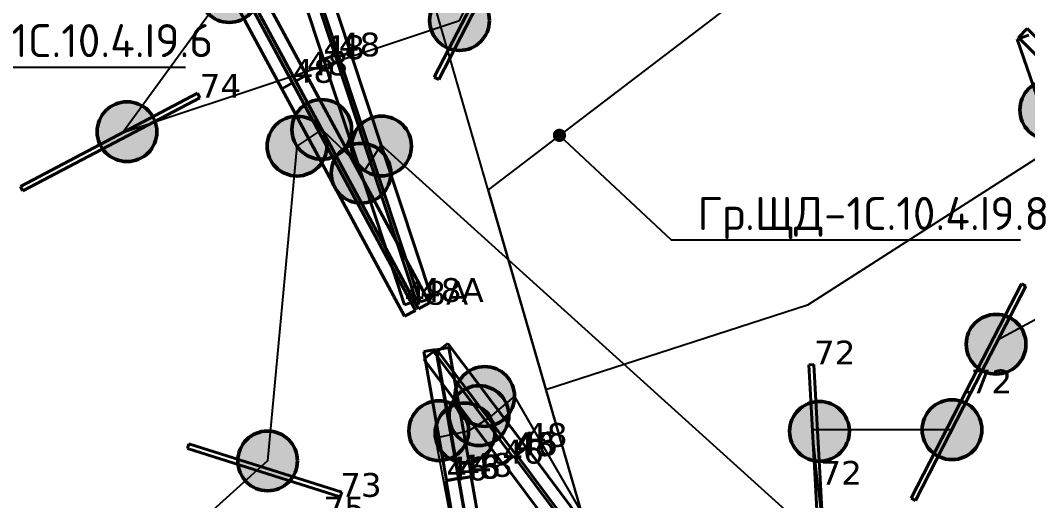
# Model space of a CAD drawing. Header units: millimetres. Extents: x -243740 to 150609, y -473655 to -165121.
# Drawn here: x 13362 to 20998, y -326761 to -323122 of the extents above; entities that cross this region are included whole.
import ezdxf
from ezdxf import colors
from ezdxf.entities.mleader import LeaderData, LeaderLine
from ezdxf.math import Vec2, Vec3

# ---------------------------------------------------------------- set-up
doc = ezdxf.new("R2010")
doc.units = ezdxf.units.MM
for name, color, linetype in [('_HMI', 6, 'Continuous'), ('_Гр.ЩД-1C.10.4.I9.5', 6, 'Continuous'), ('_Гр.ЩД-1C.10.4.I9.6', 6, 'Continuous'), ('_Гр.ЩД-1C.10.4.I9.7', 6, 'Continuous'), ('_Гр.ЩД-1C.10.4.I9.8', 6, 'Continuous')]:
    doc.layers.add(name, color=color, linetype=linetype)
for name, color, linetype, lineweight in [('_освещение_dali', 3, 'Continuous', 50), ('DLX_FL1_LUM 122', 1, 'Continuous', 40), ('DLX_FL1_LUM 222', 5, 'Continuous', 40), ('DLX_LUM 12', 5, 'Continuous', 40), ('DLX_LUM 3', 5, 'Continuous', 40), ('DLX_LUM 6', 5, 'Continuous', 40), ('DLX_LUM 9', 5, 'Continuous', 40)]:
    doc.layers.add(name, color=color, linetype=linetype, lineweight=lineweight)
doc.styles.add('ISOCPEUR', font='isocpeur.ttf')
doc.styles.add('TableTextStyle', font='')
doc.styles.get('TableTextStyle').set_extended_font_data('VERDANA.TTF')
doc.linetypes.add('Truba', pattern='A,3e-05,[4,MSH_7,S=1,R=0,X=0,Y=0],-3.022072', length=3.022102)

# ---------------------------------------------------------------- blocks, each defined once
blk = doc.blocks.new('A$Caabd1818')
at = {"layer": 'DLX_FL1_LUM 122'}
for points in [[(11807.7, 74125.4, 0), (11896.9, 74154.9, 0)], [(11896.9, 74154.9, 0), (11807.7, 74125.4, 0)], [(11896.9, 74154.9, 0), (11807.7, 74125.4, 0)], [(11807.7, 74125.4, 0), (11896.9, 74154.9, 0)], [(11896.9, 74154.9, 0), (12511.7, 72296, 0)], [(12511.7, 72296, 0), (11896.9, 74154.9, 0)], [(11896.9, 74154.9, 0), (11896.9, 74154.9, 0)], [(11896.9, 74154.9, 0), (11896.9, 74154.9, 0)], [(12511.7, 72296, 0), (11896.9, 74154.9, 0)], [(11896.9, 74154.9, 0), (12511.7, 72296, 0)], [(11690, 74104.4, 0), (11779.3, 74133.9, 0)], [(11779.3, 74133.9, 0), (11690, 74104.4, 0)], [(11779.3, 74133.9, 0), (11690, 74104.4, 0)], [(11690, 74104.4, 0), (11779.3, 74133.9, 0)], [(12304.9, 72245.4, 0), (11690, 74104.4, 0)], [(11690, 74104.4, 0), (11690, 74104.4, 0)], [(11690, 74104.4, 0), (12304.9, 72245.4, 0)], [(11690, 74104.4, 0), (11690, 74104.4, 0)], [(11690, 74104.4, 0), (12304.9, 72245.4, 0)], [(12304.9, 72245.4, 0), (11690, 74104.4, 0)], [(11779.3, 74133.9, 0), (12394.1, 72274.9, 0)], [(12394.1, 72274.9, 0), (11779.3, 74133.9, 0)], [(11779.3, 74133.9, 0), (11779.3, 74133.9, 0)], [(11779.3, 74133.9, 0), (11779.3, 74133.9, 0)], [(12394.1, 72274.9, 0), (11779.3, 74133.9, 0)], [(11779.3, 74133.9, 0), (12394.1, 72274.9, 0)], [(12422.5, 72266.5, 0), (11807.7, 74125.4, 0)], [(11807.7, 74125.4, 0), (11807.7, 74125.4, 0)], [(11807.7, 74125.4, 0), (12422.5, 72266.5, 0)], [(11807.7, 74125.4, 0), (11807.7, 74125.4, 0)], [(11807.7, 74125.4, 0), (12422.5, 72266.5, 0)], [(12422.5, 72266.5, 0), (11807.7, 74125.4, 0)], [(12394.1, 72274.9, 0), (12304.9, 72245.4, 0)], [(12304.9, 72245.4, 0), (12394.1, 72274.9, 0)], [(12304.9, 72245.4, 0), (12394.1, 72274.9, 0)], [(12394.1, 72274.9, 0), (12304.9, 72245.4, 0)], [(12304.9, 72245.4, 0), (12304.9, 72245.4, 0)], [(12304.9, 72245.4, 0), (12304.9, 72245.4, 0)], [(12394.1, 72274.9, 0), (12394.1, 72274.9, 0)], [(12394.1, 72274.9, 0), (12394.1, 72274.9, 0)], [(12511.7, 72296, 0), (12422.5, 72266.5, 0)], [(12422.5, 72266.5, 0), (12511.7, 72296, 0)], [(12422.5, 72266.5, 0), (12511.7, 72296, 0)], [(12511.7, 72296, 0), (12422.5, 72266.5, 0)], [(12422.5, 72266.5, 0), (12422.5, 72266.5, 0)], [(12422.5, 72266.5, 0), (12422.5, 72266.5, 0)], [(12511.7, 72296, 0), (12511.7, 72296, 0)], [(12511.7, 72296, 0), (12511.7, 72296, 0)]]:
    blk.add_polyline3d(points, dxfattribs=at)
at = {"layer": 'DLX_FL1_LUM 222'}
for points in [[(11164.4, 75992.9, 0), (11779.3, 74133.9, 0)], [(11779.3, 74133.9, 0), (11164.4, 75992.9, 0)], [(11779.3, 74133.9, 0), (11164.4, 75992.9, 0)], [(11164.4, 75992.9, 0), (11779.3, 74133.9, 0)], [(11807.7, 74125.4, 0), (11192.8, 75984.4, 0)], [(11192.8, 75984.4, 0), (11807.7, 74125.4, 0)], [(11192.8, 75984.4, 0), (11807.7, 74125.4, 0)], [(11807.7, 74125.4, 0), (11192.8, 75984.4, 0)], [(11282.1, 76013.9, 0), (11896.9, 74154.9, 0)], [(11896.9, 74154.9, 0), (11282.1, 76013.9, 0)], [(11896.9, 74154.9, 0), (11282.1, 76013.9, 0)], [(11282.1, 76013.9, 0), (11896.9, 74154.9, 0)], [(11690, 74104.4, 0), (11075.2, 75963.3, 0)], [(11075.2, 75963.3, 0), (11690, 74104.4, 0)], [(11075.2, 75963.3, 0), (11690, 74104.4, 0)], [(11690, 74104.4, 0), (11075.2, 75963.3, 0)], [(10633.1, 75705, 0), (11563.5, 73982.2, 0)], [(11563.5, 73982.2, 0), (10633.1, 75705, 0)], [(11563.5, 73982.2, 0), (10633.1, 75705, 0)], [(10633.1, 75705, 0), (11563.5, 73982.2, 0)], [(11374.3, 73880.9, 0), (10443.9, 75603.7, 0)], [(10443.9, 75603.7, 0), (11374.3, 73880.9, 0)], [(10443.9, 75603.7, 0), (11374.3, 73880.9, 0)], [(11374.3, 73880.9, 0), (10443.9, 75603.7, 0)], [(10526.6, 75648.4, 0), (11457, 73925.6, 0)], [(11457, 73925.6, 0), (10526.6, 75648.4, 0)], [(11457, 73925.6, 0), (10526.6, 75648.4, 0)], [(10526.6, 75648.4, 0), (11457, 73925.6, 0)], [(11480.8, 73937.5, 0), (10550.3, 75660.3, 0)], [(10550.3, 75660.3, 0), (11480.8, 73937.5, 0)], [(10550.3, 75660.3, 0), (11480.8, 73937.5, 0)], [(11480.8, 73937.5, 0), (10550.3, 75660.3, 0)], [(11896.9, 74154.9, 0), (11807.7, 74125.4, 0)], [(11807.7, 74125.4, 0), (11896.9, 74154.9, 0)], [(11807.7, 74125.4, 0), (11896.9, 74154.9, 0)], [(11896.9, 74154.9, 0), (11807.7, 74125.4, 0)], [(11896.9, 74154.9, 0), (11896.9, 74154.9, 0)], [(11896.9, 74154.9, 0), (11896.9, 74154.9, 0)], [(11779.3, 74133.9, 0), (11690, 74104.4, 0)], [(11690, 74104.4, 0), (11779.3, 74133.9, 0)], [(11690, 74104.4, 0), (11779.3, 74133.9, 0)], [(11779.3, 74133.9, 0), (11690, 74104.4, 0)], [(11690, 74104.4, 0), (11690, 74104.4, 0)], [(11690, 74104.4, 0), (11690, 74104.4, 0)], [(11779.3, 74133.9, 0), (11779.3, 74133.9, 0)], [(11779.3, 74133.9, 0), (11779.3, 74133.9, 0)], [(11807.7, 74125.4, 0), (11807.7, 74125.4, 0)], [(11807.7, 74125.4, 0), (11807.7, 74125.4, 0)], [(11457, 73925.6, 0), (11374.3, 73880.9, 0)], [(11374.3, 73880.9, 0), (11457, 73925.6, 0)], [(11374.3, 73880.9, 0), (11457, 73925.6, 0)], [(11457, 73925.6, 0), (11374.3, 73880.9, 0)], [(11374.3, 73880.9, 0), (11457, 73925.6, 0)], [(11457, 73925.6, 0), (11374.3, 73880.9, 0)], [(11457, 73925.6, 0), (11374.3, 73880.9, 0)], [(11374.3, 73880.9, 0), (11457, 73925.6, 0)], [(11457, 73925.6, 0), (11457, 73925.6, 0)], [(11457, 73925.6, 0), (11457, 73925.6, 0)], [(11457, 73925.6, 0), (11457, 73925.6, 0)], [(11457, 73925.6, 0), (12387.5, 72202.8, 0)], [(12387.5, 72202.8, 0), (11457, 73925.6, 0)], [(11457, 73925.6, 0), (11457, 73925.6, 0)], [(12387.5, 72202.8, 0), (11457, 73925.6, 0)], [(11457, 73925.6, 0), (12387.5, 72202.8, 0)], [(11563.5, 73982.2, 0), (11480.8, 73937.5, 0)], [(11480.8, 73937.5, 0), (11563.5, 73982.2, 0)], [(11480.8, 73937.5, 0), (11563.5, 73982.2, 0)], [(11563.5, 73982.2, 0), (11480.8, 73937.5, 0)], [(11480.8, 73937.5, 0), (11563.5, 73982.2, 0)], [(11563.5, 73982.2, 0), (11480.8, 73937.5, 0)], [(11563.5, 73982.2, 0), (11480.8, 73937.5, 0)], [(11480.8, 73937.5, 0), (11563.5, 73982.2, 0)], [(11480.8, 73937.5, 0), (11480.8, 73937.5, 0)], [(11480.8, 73937.5, 0), (11480.8, 73937.5, 0)], [(12411.2, 72214.7, 0), (11480.8, 73937.5, 0)], [(11480.8, 73937.5, 0), (11480.8, 73937.5, 0)], [(11480.8, 73937.5, 0), (12411.2, 72214.7, 0)], [(11480.8, 73937.5, 0), (11480.8, 73937.5, 0)], [(11480.8, 73937.5, 0), (12411.2, 72214.7, 0)], [(12411.2, 72214.7, 0), (11480.8, 73937.5, 0)], [(11563.5, 73982.2, 0), (11563.5, 73982.2, 0)], [(11563.5, 73982.2, 0), (11563.5, 73982.2, 0)], [(11563.5, 73982.2, 0), (11563.5, 73982.2, 0)], [(11563.5, 73982.2, 0), (12493.9, 72259.4, 0)], [(12493.9, 72259.4, 0), (11563.5, 73982.2, 0)], [(11563.5, 73982.2, 0), (11563.5, 73982.2, 0)], [(12493.9, 72259.4, 0), (11563.5, 73982.2, 0)], [(11563.5, 73982.2, 0), (12493.9, 72259.4, 0)], [(11374.3, 73880.9, 0), (11374.3, 73880.9, 0)], [(11374.3, 73880.9, 0), (11374.3, 73880.9, 0)], [(12304.7, 72158.1, 0), (11374.3, 73880.9, 0)], [(11374.3, 73880.9, 0), (11374.3, 73880.9, 0)], [(11374.3, 73880.9, 0), (12304.7, 72158.1, 0)], [(11374.3, 73880.9, 0), (11374.3, 73880.9, 0)], [(11374.3, 73880.9, 0), (12304.7, 72158.1, 0)], [(12304.7, 72158.1, 0), (11374.3, 73880.9, 0)], [(12493.9, 72259.4, 0), (12411.2, 72214.7, 0)], [(12411.2, 72214.7, 0), (12493.9, 72259.4, 0)], [(12411.2, 72214.7, 0), (12493.9, 72259.4, 0)], [(12493.9, 72259.4, 0), (12411.2, 72214.7, 0)], [(12493.9, 72259.4, 0), (12493.9, 72259.4, 0)], [(12493.9, 72259.4, 0), (12493.9, 72259.4, 0)], [(12387.5, 72202.8, 0), (12304.7, 72158.1, 0)], [(12304.7, 72158.1, 0), (12387.5, 72202.8, 0)], [(12304.7, 72158.1, 0), (12387.5, 72202.8, 0)], [(12387.5, 72202.8, 0), (12304.7, 72158.1, 0)], [(12387.5, 72202.8, 0), (12387.5, 72202.8, 0)], [(12387.5, 72202.8, 0), (12387.5, 72202.8, 0)], [(12411.2, 72214.7, 0), (12411.2, 72214.7, 0)], [(12411.2, 72214.7, 0), (12411.2, 72214.7, 0)], [(12304.7, 72158.1, 0), (12304.7, 72158.1, 0)], [(12304.7, 72158.1, 0), (12304.7, 72158.1, 0)], [(13150.8, 71113.3, 0), (13226.1, 71169.6, 0)], [(13226.1, 71169.6, 0), (13150.8, 71113.3, 0)], [(13226.1, 71169.6, 0), (13150.8, 71113.3, 0)], [(13150.8, 71113.3, 0), (13226.1, 71169.6, 0)], [(13226.1, 71169.6, 0), (13226.1, 71169.6, 0)], [(13226.1, 71169.6, 0), (14398.5, 69601.4, 0)], [(14398.5, 69601.4, 0), (13226.1, 71169.6, 0)], [(13226.1, 71169.6, 0), (13226.1, 71169.6, 0)], [(14398.5, 69601.4, 0), (13226.1, 71169.6, 0)], [(13226.1, 71169.6, 0), (14398.5, 69601.4, 0)], [(13057.1, 71043.2, 0), (13132.3, 71099.5, 0)], [(13132.3, 71099.5, 0), (13057.1, 71043.2, 0)], [(13132.3, 71099.5, 0), (13057.1, 71043.2, 0)], [(13057.1, 71043.2, 0), (13132.3, 71099.5, 0)], [(13132.3, 71099.5, 0), (13132.3, 71099.5, 0)], [(13132.3, 71099.5, 0), (14304.8, 69531.4, 0)], [(14304.8, 69531.4, 0), (13132.3, 71099.5, 0)], [(13132.3, 71099.5, 0), (13132.3, 71099.5, 0)], [(14304.8, 69531.4, 0), (13132.3, 71099.5, 0)], [(13132.3, 71099.5, 0), (14304.8, 69531.4, 0)], [(14323.3, 69545.1, 0), (13150.8, 71113.3, 0)], [(13150.8, 71113.3, 0), (13150.8, 71113.3, 0)], [(13150.8, 71113.3, 0), (14323.3, 69545.1, 0)], [(13150.8, 71113.3, 0), (13150.8, 71113.3, 0)], [(13150.8, 71113.3, 0), (14323.3, 69545.1, 0)], [(14323.3, 69545.1, 0), (13150.8, 71113.3, 0)], [(14229.5, 69475.1, 0), (13057.1, 71043.2, 0)], [(13057.1, 71043.2, 0), (13057.1, 71043.2, 0)], [(13057.1, 71043.2, 0), (14229.5, 69475.1, 0)], [(13057.1, 71043.2, 0), (13057.1, 71043.2, 0)], [(13057.1, 71043.2, 0), (14229.5, 69475.1, 0)], [(14229.5, 69475.1, 0), (13057.1, 71043.2, 0)], [(12717.6, 70926.9, 0), (12810.3, 70942.9, 0)], [(12810.3, 70942.9, 0), (12717.6, 70926.9, 0)], [(12810.3, 70942.9, 0), (12717.6, 70926.9, 0)], [(12717.6, 70926.9, 0), (12810.3, 70942.9, 0)], [(12810.3, 70942.9, 0), (12810.3, 70942.9, 0)], [(12810.3, 70942.9, 0), (13145, 69013.8, 0)], [(13145, 69013.8, 0), (12810.3, 70942.9, 0)], [(12810.3, 70942.9, 0), (12810.3, 70942.9, 0)], [(13145, 69013.8, 0), (12810.3, 70942.9, 0)], [(12810.3, 70942.9, 0), (13145, 69013.8, 0)], [(12620.3, 70912.7, 0), (12712.9, 70928.8, 0)], [(12712.9, 70928.8, 0), (12620.3, 70912.7, 0)], [(12712.9, 70928.8, 0), (12620.3, 70912.7, 0)], [(12620.3, 70912.7, 0), (12712.9, 70928.8, 0)], [(12955.1, 68983.5, 0), (12620.3, 70912.7, 0)], [(12620.3, 70912.7, 0), (12620.3, 70912.7, 0)], [(12620.3, 70912.7, 0), (12955.1, 68983.5, 0)], [(12620.3, 70912.7, 0), (12620.3, 70912.7, 0)], [(12620.3, 70912.7, 0), (12955.1, 68983.5, 0)], [(12955.1, 68983.5, 0), (12620.3, 70912.7, 0)], [(12712.9, 70928.8, 0), (12712.9, 70928.8, 0)], [(12712.9, 70928.8, 0), (13047.7, 68999.6, 0)], [(13047.7, 68999.6, 0), (12712.9, 70928.8, 0)], [(12712.9, 70928.8, 0), (12712.9, 70928.8, 0)], [(13047.7, 68999.6, 0), (12712.9, 70928.8, 0)], [(12712.9, 70928.8, 0), (13047.7, 68999.6, 0)], [(13052.4, 68997.7, 0), (12717.6, 70926.9, 0)], [(12717.6, 70926.9, 0), (12717.6, 70926.9, 0)], [(12717.6, 70926.9, 0), (13052.4, 68997.7, 0)], [(12717.6, 70926.9, 0), (12717.6, 70926.9, 0)], [(12717.6, 70926.9, 0), (13052.4, 68997.7, 0)], [(13052.4, 68997.7, 0), (12717.6, 70926.9, 0)]]:
    blk.add_polyline3d(points, dxfattribs=at)
at = {"layer": 'DLX_LUM 12'}
for points in [[(9394.1, 73140.1, 0), (10735.6, 73846.2, 0)], [(10735.6, 73846.2, 0), (9394.1, 73140.1, 0)], [(10735.6, 73846.2, 0), (9394.1, 73140.1, 0)], [(9394.1, 73140.1, 0), (10735.6, 73846.2, 0)], [(10735.6, 73846.2, 0), (10735.6, 73846.2, 0)], [(10735.6, 73846.2, 0), (10753.3, 73812.6, 0)], [(10753.3, 73812.6, 0), (10735.6, 73846.2, 0)], [(10735.6, 73846.2, 0), (10735.6, 73846.2, 0)], [(10753.3, 73812.6, 0), (10735.6, 73846.2, 0)], [(10735.6, 73846.2, 0), (10753.3, 73812.6, 0)], [(10753.3, 73812.6, 0), (9411.8, 73106.5, 0)], [(9411.8, 73106.5, 0), (10753.3, 73812.6, 0)], [(9411.8, 73106.5, 0), (10753.3, 73812.6, 0)], [(10753.3, 73812.6, 0), (9411.8, 73106.5, 0)], [(10753.3, 73812.6, 0), (10753.3, 73812.6, 0)], [(10753.3, 73812.6, 0), (10753.3, 73812.6, 0)], [(9394.1, 73140.1, 0), (9394.1, 73140.1, 0)], [(9411.8, 73106.5, 0), (9394.1, 73140.1, 0)], [(9394.1, 73140.1, 0), (9394.1, 73140.1, 0)], [(9394.1, 73140.1, 0), (9411.8, 73106.5, 0)], [(9394.1, 73140.1, 0), (9411.8, 73106.5, 0)], [(9411.8, 73106.5, 0), (9394.1, 73140.1, 0)], [(9411.8, 73106.5, 0), (9411.8, 73106.5, 0)], [(9411.8, 73106.5, 0), (9411.8, 73106.5, 0)]]:
    blk.add_polyline3d(points, dxfattribs=at)
at = {"layer": 'DLX_LUM 3'}
for points in [[(16956.8, 74269.2, 0), (17023.3, 74335.7, 0)], [(17023.3, 74335.7, 0), (16956.8, 74269.2, 0)], [(17023.3, 74335.7, 0), (16956.8, 74269.2, 0)], [(16956.8, 74269.2, 0), (17023.3, 74335.7, 0)], [(17023.3, 74335.7, 0), (17723.3, 73635.7, 0)], [(17723.3, 73635.7, 0), (17023.3, 74335.7, 0)], [(17023.3, 74335.7, 0), (17023.3, 74335.7, 0)], [(17023.3, 74335.7, 0), (17023.3, 74335.7, 0)], [(17723.3, 73635.7, 0), (17023.3, 74335.7, 0)], [(17023.3, 74335.7, 0), (17723.3, 73635.7, 0)], [(16947.9, 74256.6, 0), (17036.8, 74287.2, 0)], [(17036.8, 74287.2, 0), (16947.9, 74256.6, 0)], [(17036.8, 74287.2, 0), (16947.9, 74256.6, 0)], [(16947.9, 74256.6, 0), (17036.8, 74287.2, 0)], [(17270.3, 73320.5, 0), (16947.9, 74256.6, 0)], [(16947.9, 74256.6, 0), (16947.9, 74256.6, 0)], [(16947.9, 74256.6, 0), (17270.3, 73320.5, 0)], [(16947.9, 74256.6, 0), (16947.9, 74256.6, 0)], [(16947.9, 74256.6, 0), (17270.3, 73320.5, 0)], [(17270.3, 73320.5, 0), (16947.9, 74256.6, 0)], [(17656.8, 73569.2, 0), (16956.8, 74269.2, 0)], [(16956.8, 74269.2, 0), (16956.8, 74269.2, 0)], [(16956.8, 74269.2, 0), (17656.8, 73569.2, 0)], [(16956.8, 74269.2, 0), (16956.8, 74269.2, 0)], [(16956.8, 74269.2, 0), (17656.8, 73569.2, 0)], [(17656.8, 73569.2, 0), (16956.8, 74269.2, 0)], [(12557.2, 71895, 0), (12632.3, 71951.5, 0)], [(12632.3, 71951.5, 0), (12557.2, 71895, 0)], [(12632.3, 71951.5, 0), (12557.2, 71895, 0)], [(12557.2, 71895, 0), (12632.3, 71951.5, 0)], [(12632.3, 71951.5, 0), (13228.1, 71160.9, 0)], [(13228.1, 71160.9, 0), (12632.3, 71951.5, 0)], [(12632.3, 71951.5, 0), (12632.3, 71951.5, 0)], [(12632.3, 71951.5, 0), (12632.3, 71951.5, 0)], [(13228.1, 71160.9, 0), (12632.3, 71951.5, 0)], [(12632.3, 71951.5, 0), (13228.1, 71160.9, 0)], [(12450.8, 71890.2, 0), (12543.3, 71906.6, 0)], [(12543.3, 71906.6, 0), (12450.8, 71890.2, 0)], [(12543.3, 71906.6, 0), (12450.8, 71890.2, 0)], [(12450.8, 71890.2, 0), (12543.3, 71906.6, 0)], [(12622.7, 70915.3, 0), (12450.8, 71890.2, 0)], [(12450.8, 71890.2, 0), (12450.8, 71890.2, 0)], [(12450.8, 71890.2, 0), (12622.7, 70915.3, 0)], [(12450.8, 71890.2, 0), (12450.8, 71890.2, 0)], [(12450.8, 71890.2, 0), (12622.7, 70915.3, 0)], [(12622.7, 70915.3, 0), (12450.8, 71890.2, 0)], [(12450.8, 71833.7, 0), (12525.8, 71890.2, 0)], [(12525.8, 71890.2, 0), (12450.8, 71833.7, 0)], [(12525.8, 71890.2, 0), (12450.8, 71833.7, 0)], [(12450.8, 71833.7, 0), (12525.8, 71890.2, 0)], [(12525.8, 71890.2, 0), (13121.6, 71099.6, 0)], [(13121.6, 71099.6, 0), (12525.8, 71890.2, 0)], [(12525.8, 71890.2, 0), (12525.8, 71890.2, 0)], [(12525.8, 71890.2, 0), (12525.8, 71890.2, 0)], [(13121.6, 71099.6, 0), (12525.8, 71890.2, 0)], [(12525.8, 71890.2, 0), (13121.6, 71099.6, 0)], [(12543.3, 71906.6, 0), (12715.2, 70931.6, 0)], [(12715.2, 70931.6, 0), (12543.3, 71906.6, 0)], [(12543.3, 71906.6, 0), (12543.3, 71906.6, 0)], [(12543.3, 71906.6, 0), (12543.3, 71906.6, 0)], [(12715.2, 70931.6, 0), (12543.3, 71906.6, 0)], [(12543.3, 71906.6, 0), (12715.2, 70931.6, 0)], [(12548.1, 71904.4, 0), (12640.7, 71920.7, 0)], [(12640.7, 71920.7, 0), (12548.1, 71904.4, 0)], [(12640.7, 71920.7, 0), (12548.1, 71904.4, 0)], [(12548.1, 71904.4, 0), (12640.7, 71920.7, 0)], [(12720, 70929.4, 0), (12548.1, 71904.4, 0)], [(12548.1, 71904.4, 0), (12548.1, 71904.4, 0)], [(12548.1, 71904.4, 0), (12720, 70929.4, 0)], [(12548.1, 71904.4, 0), (12548.1, 71904.4, 0)], [(12548.1, 71904.4, 0), (12720, 70929.4, 0)], [(12720, 70929.4, 0), (12548.1, 71904.4, 0)], [(13153, 71104.3, 0), (12557.2, 71895, 0)], [(12557.2, 71895, 0), (12557.2, 71895, 0)], [(12557.2, 71895, 0), (13153, 71104.3, 0)], [(12557.2, 71895, 0), (12557.2, 71895, 0)], [(12557.2, 71895, 0), (13153, 71104.3, 0)], [(13153, 71104.3, 0), (12557.2, 71895, 0)], [(12640.7, 71920.7, 0), (12812.6, 70945.8, 0)], [(12812.6, 70945.8, 0), (12640.7, 71920.7, 0)], [(12640.7, 71920.7, 0), (12640.7, 71920.7, 0)], [(12640.7, 71920.7, 0), (12640.7, 71920.7, 0)], [(12812.6, 70945.8, 0), (12640.7, 71920.7, 0)], [(12640.7, 71920.7, 0), (12812.6, 70945.8, 0)], [(13046.6, 71043, 0), (12450.8, 71833.7, 0)], [(12450.8, 71833.7, 0), (12450.8, 71833.7, 0)], [(12450.8, 71833.7, 0), (13046.6, 71043, 0)], [(12450.8, 71833.7, 0), (12450.8, 71833.7, 0)], [(12450.8, 71833.7, 0), (13046.6, 71043, 0)], [(13046.6, 71043, 0), (12450.8, 71833.7, 0)], [(13121.6, 71099.6, 0), (13046.6, 71043, 0)], [(13046.6, 71043, 0), (13121.6, 71099.6, 0)], [(13046.6, 71043, 0), (13121.6, 71099.6, 0)], [(13121.6, 71099.6, 0), (13046.6, 71043, 0)], [(13121.6, 71099.6, 0), (13121.6, 71099.6, 0)], [(13121.6, 71099.6, 0), (13121.6, 71099.6, 0)], [(13228.1, 71160.9, 0), (13153, 71104.3, 0)], [(13153, 71104.3, 0), (13228.1, 71160.9, 0)], [(13153, 71104.3, 0), (13228.1, 71160.9, 0)], [(13228.1, 71160.9, 0), (13153, 71104.3, 0)], [(13153, 71104.3, 0), (13153, 71104.3, 0)], [(13153, 71104.3, 0), (13153, 71104.3, 0)], [(13228.1, 71160.9, 0), (13228.1, 71160.9, 0)], [(13228.1, 71160.9, 0), (13228.1, 71160.9, 0)], [(13046.6, 71043, 0), (13046.6, 71043, 0)], [(13046.6, 71043, 0), (13046.6, 71043, 0)], [(12812.6, 70945.8, 0), (12720, 70929.4, 0)], [(12720, 70929.4, 0), (12812.6, 70945.8, 0)], [(12720, 70929.4, 0), (12812.6, 70945.8, 0)], [(12812.6, 70945.8, 0), (12720, 70929.4, 0)], [(12812.6, 70945.8, 0), (12812.6, 70945.8, 0)], [(12812.6, 70945.8, 0), (12812.6, 70945.8, 0)], [(12715.2, 70931.6, 0), (12622.7, 70915.3, 0)], [(12622.7, 70915.3, 0), (12715.2, 70931.6, 0)], [(12622.7, 70915.3, 0), (12715.2, 70931.6, 0)], [(12715.2, 70931.6, 0), (12622.7, 70915.3, 0)], [(12622.7, 70915.3, 0), (12622.7, 70915.3, 0)], [(12622.7, 70915.3, 0), (12622.7, 70915.3, 0)], [(12715.2, 70931.6, 0), (12715.2, 70931.6, 0)], [(12715.2, 70931.6, 0), (12715.2, 70931.6, 0)], [(12720, 70929.4, 0), (12720, 70929.4, 0)], [(12720, 70929.4, 0), (12720, 70929.4, 0)]]:
    blk.add_polyline3d(points, dxfattribs=at)
at = {"layer": 'DLX_LUM 6'}
for points in [[(10660, 71157.2, 0), (10671.5, 71193.4, 0)], [(10671.5, 71193.4, 0), (10660, 71157.2, 0)], [(10671.5, 71193.4, 0), (10660, 71157.2, 0)], [(10660, 71157.2, 0), (10671.5, 71193.4, 0)], [(10671.5, 71193.4, 0), (11829, 70827.3, 0)], [(11829, 70827.3, 0), (10671.5, 71193.4, 0)], [(10671.5, 71193.4, 0), (10671.5, 71193.4, 0)], [(10671.5, 71193.4, 0), (10671.5, 71193.4, 0)], [(11829, 70827.3, 0), (10671.5, 71193.4, 0)], [(10671.5, 71193.4, 0), (11829, 70827.3, 0)], [(11817.5, 70791.1, 0), (10660, 71157.2, 0)], [(10660, 71157.2, 0), (10660, 71157.2, 0)], [(10660, 71157.2, 0), (11817.5, 70791.1, 0)], [(10660, 71157.2, 0), (10660, 71157.2, 0)], [(10660, 71157.2, 0), (11817.5, 70791.1, 0)], [(11817.5, 70791.1, 0), (10660, 71157.2, 0)], [(11829, 70827.3, 0), (11817.5, 70791.1, 0)], [(11817.5, 70791.1, 0), (11829, 70827.3, 0)], [(11817.5, 70791.1, 0), (11829, 70827.3, 0)], [(11829, 70827.3, 0), (11817.5, 70791.1, 0)], [(11817.5, 70791.1, 0), (11817.5, 70791.1, 0)], [(11817.5, 70791.1, 0), (11817.5, 70791.1, 0)], [(11829, 70827.3, 0), (11829, 70827.3, 0)], [(11829, 70827.3, 0), (11829, 70827.3, 0)]]:
    blk.add_polyline3d(points, dxfattribs=at)
at = {"layer": 'DLX_LUM 9'}
for points in [[(12530.6, 73968, 0), (12948.7, 74778.5, 0)], [(12948.7, 74778.5, 0), (12530.6, 73968, 0)], [(12948.7, 74778.5, 0), (12530.6, 73968, 0)], [(12530.6, 73968, 0), (12948.7, 74778.5, 0)], [(12982.5, 74761, 0), (12564.3, 73950.6, 0)], [(12564.3, 73950.6, 0), (12982.5, 74761, 0)], [(12564.3, 73950.6, 0), (12982.5, 74761, 0)], [(12982.5, 74761, 0), (12564.3, 73950.6, 0)], [(12530.6, 73968, 0), (12530.6, 73968, 0)], [(12564.3, 73950.6, 0), (12530.6, 73968, 0)], [(12530.6, 73968, 0), (12530.6, 73968, 0)], [(12530.6, 73968, 0), (12564.3, 73950.6, 0)], [(12530.6, 73968, 0), (12564.3, 73950.6, 0)], [(12564.3, 73950.6, 0), (12530.6, 73968, 0)], [(12564.3, 73950.6, 0), (12564.3, 73950.6, 0)], [(12564.3, 73950.6, 0), (12564.3, 73950.6, 0)], [(16561.2, 71592.2, 0), (16979.4, 72402.6, 0)], [(16979.4, 72402.6, 0), (16561.2, 71592.2, 0)], [(16979.4, 72402.6, 0), (16561.2, 71592.2, 0)], [(16561.2, 71592.2, 0), (16979.4, 72402.6, 0)], [(16979.4, 72402.6, 0), (16979.4, 72402.6, 0)], [(16979.4, 72402.6, 0), (17013.1, 72385.2, 0)], [(17013.1, 72385.2, 0), (16979.4, 72402.6, 0)], [(16979.4, 72402.6, 0), (16979.4, 72402.6, 0)], [(17013.1, 72385.2, 0), (16979.4, 72402.6, 0)], [(16979.4, 72402.6, 0), (17013.1, 72385.2, 0)], [(17013.1, 72385.2, 0), (16595, 71574.7, 0)], [(16595, 71574.7, 0), (17013.1, 72385.2, 0)], [(16595, 71574.7, 0), (17013.1, 72385.2, 0)], [(17013.1, 72385.2, 0), (16595, 71574.7, 0)], [(17013.1, 72385.2, 0), (17013.1, 72385.2, 0)], [(17013.1, 72385.2, 0), (17013.1, 72385.2, 0)], [(15369.6, 71791.5, 0), (15407.6, 71793.6, 0)], [(15407.6, 71793.6, 0), (15369.6, 71791.5, 0)], [(15407.6, 71793.6, 0), (15369.6, 71791.5, 0)], [(15369.6, 71791.5, 0), (15407.6, 71793.6, 0)], [(15418.7, 70880.9, 0), (15369.6, 71791.5, 0)], [(15369.6, 71791.5, 0), (15369.6, 71791.5, 0)], [(15369.6, 71791.5, 0), (15418.7, 70880.9, 0)], [(15369.6, 71791.5, 0), (15369.6, 71791.5, 0)], [(15369.6, 71791.5, 0), (15418.7, 70880.9, 0)], [(15418.7, 70880.9, 0), (15369.6, 71791.5, 0)], [(15407.6, 71793.6, 0), (15407.6, 71793.6, 0)], [(15407.6, 71793.6, 0), (15456.7, 70882.9, 0)], [(15456.7, 70882.9, 0), (15407.6, 71793.6, 0)], [(15407.6, 71793.6, 0), (15407.6, 71793.6, 0)], [(15456.7, 70882.9, 0), (15407.6, 71793.6, 0)], [(15407.6, 71793.6, 0), (15456.7, 70882.9, 0)], [(16143, 70781.7, 0), (16561.2, 71592.2, 0)], [(16561.2, 71592.2, 0), (16143, 70781.7, 0)], [(16561.2, 71592.2, 0), (16143, 70781.7, 0)], [(16143, 70781.7, 0), (16561.2, 71592.2, 0)], [(16595, 71574.7, 0), (16176.8, 70764.3, 0)], [(16176.8, 70764.3, 0), (16595, 71574.7, 0)], [(16176.8, 70764.3, 0), (16595, 71574.7, 0)], [(16595, 71574.7, 0), (16176.8, 70764.3, 0)], [(16561.2, 71592.2, 0), (16561.2, 71592.2, 0)], [(16595, 71574.7, 0), (16561.2, 71592.2, 0)], [(16561.2, 71592.2, 0), (16561.2, 71592.2, 0)], [(16561.2, 71592.2, 0), (16595, 71574.7, 0)], [(16561.2, 71592.2, 0), (16595, 71574.7, 0)], [(16595, 71574.7, 0), (16561.2, 71592.2, 0)], [(16561.2, 71592.2, 0), (16561.2, 71592.2, 0)], [(16561.2, 71592.2, 0), (16595, 71574.7, 0)], [(16595, 71574.7, 0), (16561.2, 71592.2, 0)], [(16561.2, 71592.2, 0), (16561.2, 71592.2, 0)], [(16595, 71574.7, 0), (16561.2, 71592.2, 0)], [(16561.2, 71592.2, 0), (16595, 71574.7, 0)], [(16595, 71574.7, 0), (16595, 71574.7, 0)], [(16595, 71574.7, 0), (16595, 71574.7, 0)], [(16595, 71574.7, 0), (16595, 71574.7, 0)], [(16595, 71574.7, 0), (16595, 71574.7, 0)], [(15456.7, 70882.9, 0), (15418.7, 70880.9, 0)], [(15418.7, 70880.9, 0), (15456.7, 70882.9, 0)], [(15418.7, 70880.9, 0), (15456.7, 70882.9, 0)], [(15456.7, 70882.9, 0), (15418.7, 70880.9, 0)], [(15418.7, 70880.9, 0), (15418.7, 70880.9, 0)], [(15418.7, 70880.9, 0), (15418.7, 70880.9, 0)], [(15418.8, 70880.9, 0), (15456.7, 70882.9, 0)], [(15456.7, 70882.9, 0), (15418.8, 70880.9, 0)], [(15456.7, 70882.9, 0), (15418.8, 70880.9, 0)], [(15418.8, 70880.9, 0), (15456.7, 70882.9, 0)], [(15467.9, 69970.2, 0), (15418.8, 70880.9, 0)], [(15418.8, 70880.9, 0), (15418.8, 70880.9, 0)], [(15418.8, 70880.9, 0), (15467.9, 69970.2, 0)], [(15418.8, 70880.9, 0), (15418.8, 70880.9, 0)], [(15418.8, 70880.9, 0), (15467.9, 69970.2, 0)], [(15467.9, 69970.2, 0), (15418.8, 70880.9, 0)], [(15456.7, 70882.9, 0), (15456.7, 70882.9, 0)], [(15456.7, 70882.9, 0), (15456.7, 70882.9, 0)], [(15456.7, 70882.9, 0), (15456.7, 70882.9, 0)], [(15456.7, 70882.9, 0), (15505.8, 69972.2, 0)], [(15505.8, 69972.2, 0), (15456.7, 70882.9, 0)], [(15456.7, 70882.9, 0), (15456.7, 70882.9, 0)], [(15505.8, 69972.2, 0), (15456.7, 70882.9, 0)], [(15456.7, 70882.9, 0), (15505.8, 69972.2, 0)], [(16143, 70781.7, 0), (16143, 70781.7, 0)], [(16176.8, 70764.3, 0), (16143, 70781.7, 0)], [(16143, 70781.7, 0), (16143, 70781.7, 0)], [(16143, 70781.7, 0), (16176.8, 70764.3, 0)], [(16143, 70781.7, 0), (16176.8, 70764.3, 0)], [(16176.8, 70764.3, 0), (16143, 70781.7, 0)], [(16176.8, 70764.3, 0), (16176.8, 70764.3, 0)], [(16176.8, 70764.3, 0), (16176.8, 70764.3, 0)]]:
    blk.add_polyline3d(points, dxfattribs=at)
blk = doc.blocks.new('A$Cab2378fa')
at = {"lineweight": 25, "true_color": 0xfff5f5}
h = blk.add_hatch(color=7, dxfattribs=at)
h.dxf.hatch_style = 1
h.paths.add_polyline_path([(0, 0), (-141.6, -170.3, 0.174923), (3, -222.4, 0.197808), (162.3, -156.8)])
h.paths.add_polyline_path([(-163.2, 157.6), (0, 0), (147.8, 177.8, 0.175398), (3, 230.2, 0.209014)])
at = {"lineweight": 25}
h = blk.add_hatch(color=0, dxfattribs=at)
h.paths.add_polyline_path([(162.3, -156.8, 0.442338), (147.8, 177.8), (0, 0)])
h.paths.add_polyline_path([(-141.6, -170.3), (0, 0), (-163.2, 157.6, 0.430096)])
blk.add_circle((3, 3.9), 226.3)
blk = doc.blocks.new('_Dot')
at = {"color": 0, "linetype": 'ByBlock', "lineweight": -2}
blk.add_line((-0.5, 0), (-1, 0), dxfattribs=at)
at = {"color": 0, "linetype": 'ByBlock', "const_width": 0.5}
blk.add_lwpolyline([(-0.25, 0, 1), (0.25, 0, 1)], format="xyb", close=True, dxfattribs=at)

msp = doc.modelspace()

# ---------------------------------------------------------------- linework, layer by layer
at = {"layer": '_HMI', "ltscale": 100}
for points in [[(21115.5, -318176.2), (19421.1, -316203.3), (15437.2, -319331.6), (34516.1, -385191.2), (27854.6, -386889.7), (28543.9, -389381.8)], [(28853.6, -317410.4), (23724.3, -322462.7), (19327.5, -325280.8), (17345.8, -325919.9), (34500.1, -385195.3), (27827, -386926.9), (28513, -389416.8)]]:
    msp.add_lwpolyline(points, dxfattribs=at)
at = {"layer": '_Гр.ЩД-1C.10.4.I9.5', "ltscale": 100}
for points in [[(21542.5, -325124.6), (20773.7, -325541.8), (20423.4, -326222.7), (19363.9, -326222.7), (19450.9, -327094.2), (16097.5, -324065.2), (15971.3, -324260.7), (15647.6, -323949.3), (15459.8, -324075.7), (15237.2, -326458.9), (13017.2, -328459.6)], [(16773.1, -327664.4), (16509.2, -326283.4), (16760.6, -326230.2), (16924.7, -326127.8), (17108.8, -325970.8), (17782, -327136.3)]]:
    msp.add_lwpolyline(points, dxfattribs=at)
at = {"layer": '_Гр.ЩД-1C.10.4.I9.7', "ltscale": 100}
msp.add_lwpolyline([(19774, -315926.1), (15437.2, -319331.6), (34518.6, -385195.7)], dxfattribs=at)
at = {"layer": '_Гр.ЩД-1C.10.4.I9.8', "ltscale": 100}
for points in [[(14092.6, -318914.1), (14784.3, -320832.3), (15010.6, -320832.3), (14198.7, -321078.5), (13973.8, -321165.4), (15196.6, -322315), (15622.9, -322630), (15340.3, -322630), (15154, -322889.7), (14927.7, -322889.7), (14139.8, -323973.3), (16691.5, -323125.4), (17109.7, -322314.9), (18586.1, -321716.5), (16548.2, -319878.3), (15339.5, -316582.9)], [(23430, -317830), (20739.2, -321085.4), (20552.5, -321833.9), (20309.5, -321833.9), (20101.8, -321863.5), (20000, -322050.4), (16907.4, -324406.4), (34517.5, -385196)]]:
    msp.add_lwpolyline(points, dxfattribs=at)

# ---------------------------------------------------------------- block references
at = {"layer": '_освещение_dali', "color": 5, "ltscale": 100}
for p in [(14942.5, -322916.8), (16688.5, -323129.3), (21160.8, -323806), (14169, -323970.6), (15644.6, -323953.2), (15456.9, -324079.6), (20754.3, -325579.4), (16879.5, -325974.7), (16836.2, -326119.7), (16531.3, -326234.1), (16729.7, -326251.5), (19416.1, -326238.6), (20420.4, -326226.6), (15234.3, -326462.8)]:
    msp.add_blockref('A$Cab2378fa', p, dxfattribs=at)
at = {"layer": '_освещение_dali', "color": 1, "ltscale": 100}
for p in [(16097.9, -324079.1), (15942.4, -324285)]:
    msp.add_blockref('A$Cab2378fa', p, dxfattribs=at)
at = {"layer": 'Defpoints', "linetype": 'Truba', "ltscale": 100}
msp.add_blockref('A$Caabd1818', (3969.7, -397521.8), dxfattribs=at)

# ---------------------------------------------------------------- texts
at = {"layer": '_освещение_dali', "color": 83, "true_color": 0x86cc5a, "style": 'TableTextStyle'}
for s, p in [('48', (15777.3, -323396.4)), ('48', (15659.7, -323417.4)), ('48', (15533.2, -323539.6)), ('48', (15426.7, -323596.2)), ('74', (14723, -323709.2))]:
    msp.add_text(s, height=180, dxfattribs=at).set_placement(p)
at = {"layer": '_освещение_dali', "color": 53, "true_color": 0xdee26a, "style": 'TableTextStyle'}
for s, p in [('48А', (16274.5, -325276.4)), ('48А', (16392.2, -325255.3)), ('72', (19377.2, -325728.2)), ('72', (20564.6, -325947)), ('48', (17195.7, -326352.2)), ('48', (17102, -326422.3)), ('46', (17122.7, -326417.5)), ('46', (17016.2, -326478.8)), ('46', (16592.4, -326606.5)), ('48', (16682.6, -326593)), ('46', (16689.7, -326592.4)), ('48', (16779.9, -326578.9)), ('72', (19426.4, -326638.9)), ('73', (15787.2, -326730.7)), ('75', (15660.6, -326908.7))]:
    msp.add_text(s, height=180, dxfattribs=at).set_placement(p)

# ---------------------------------------------------------------- leaders
at = {"layer": '_Гр.ЩД-1C.10.4.I9.6', "ltscale": 100}
ml = msp.add_multileader_mtext('Standard', dxfattribs=at)
ml.set_content('Гр.ЩД-1C.10.4.I9.6', color=256, style='ISOCPEUR')
ml.set_leader_properties()
ml.set_arrow_properties(name='DOT')
ml.build(insert=Vec2(0, 0))
ml.multileader.update_dxf_attribs({"has_dogleg": 0, "text_left_attachment_type": 6, "text_right_attachment_type": 6, "arrow_head_size": 100})
ctx = ml.context
ctx.base_point, ctx.char_height, ctx.arrow_head_size, ctx.landing_gap_size, ctx.plane_origin = Vec3(11966.6, -323477.1), 250, 100, 200, Vec3(95504.6, -194642.9)
ctx.left_attachment, ctx.right_attachment = 6, 6
notes = []
notes.append((ctx, [(0, (1, 1, 0), (11958.6, -323477.1), (1, 0), 8, [(1, [(10801.3, -323178.6)], 0, [])])]))
ctx.mtext.insert, ctx.mtext.width, ctx.mtext.flow_direction = Vec3(12166.6, -323152.1), 2425, 5
at = {"layer": '_Гр.ЩД-1C.10.4.I9.8', "ltscale": 100}
ml = msp.add_multileader_mtext('Standard', dxfattribs=at)
ml.set_content('Гр.ЩД-1C.10.4.I9.8', color=256, style='ISOCPEUR')
ml.set_leader_properties()
ml.set_arrow_properties(name='DOT')
ml.build(insert=Vec2(0, 0))
ml.multileader.update_dxf_attribs({"has_dogleg": 0, "text_left_attachment_type": 6, "text_right_attachment_type": 6, "arrow_head_size": 100})
ctx = ml.context
ctx.base_point, ctx.char_height, ctx.arrow_head_size, ctx.landing_gap_size, ctx.plane_origin = Vec3(18294.3, -324785.7), 250, 100, 200, Vec3(102887.6, -197015.2)
ctx.left_attachment, ctx.right_attachment = 6, 6
notes.append((ctx, [(0, (1, 1, 0), (18286.3, -324785.7), (1, 0), 8, [(1, [(17448.6, -323994.1)], 0, [])])]))
ctx.mtext.insert, ctx.mtext.width, ctx.mtext.flow_direction = Vec3(18494.3, -324460.7), 2425, 5
for ctx, leaders in notes:
    for number, flags, end, landing, length, lines in leaders:
        leader = LeaderData()
        leader.index, (leader.has_last_leader_line, leader.has_dogleg_vector, leader.attachment_direction) = number, flags
        leader.last_leader_point, leader.dogleg_vector, leader.dogleg_length = Vec3(end), Vec3(landing), length
        for number, points, colour, breaks in lines:
            line = LeaderLine()
            line.index, line.vertices, line.color, line.breaks = number, Vec3.list(points), colors.encode_raw_color(colour), breaks
            leader.lines.append(line)
        ctx.leaders.append(leader)

doc.saveas('drawing.dxf')
